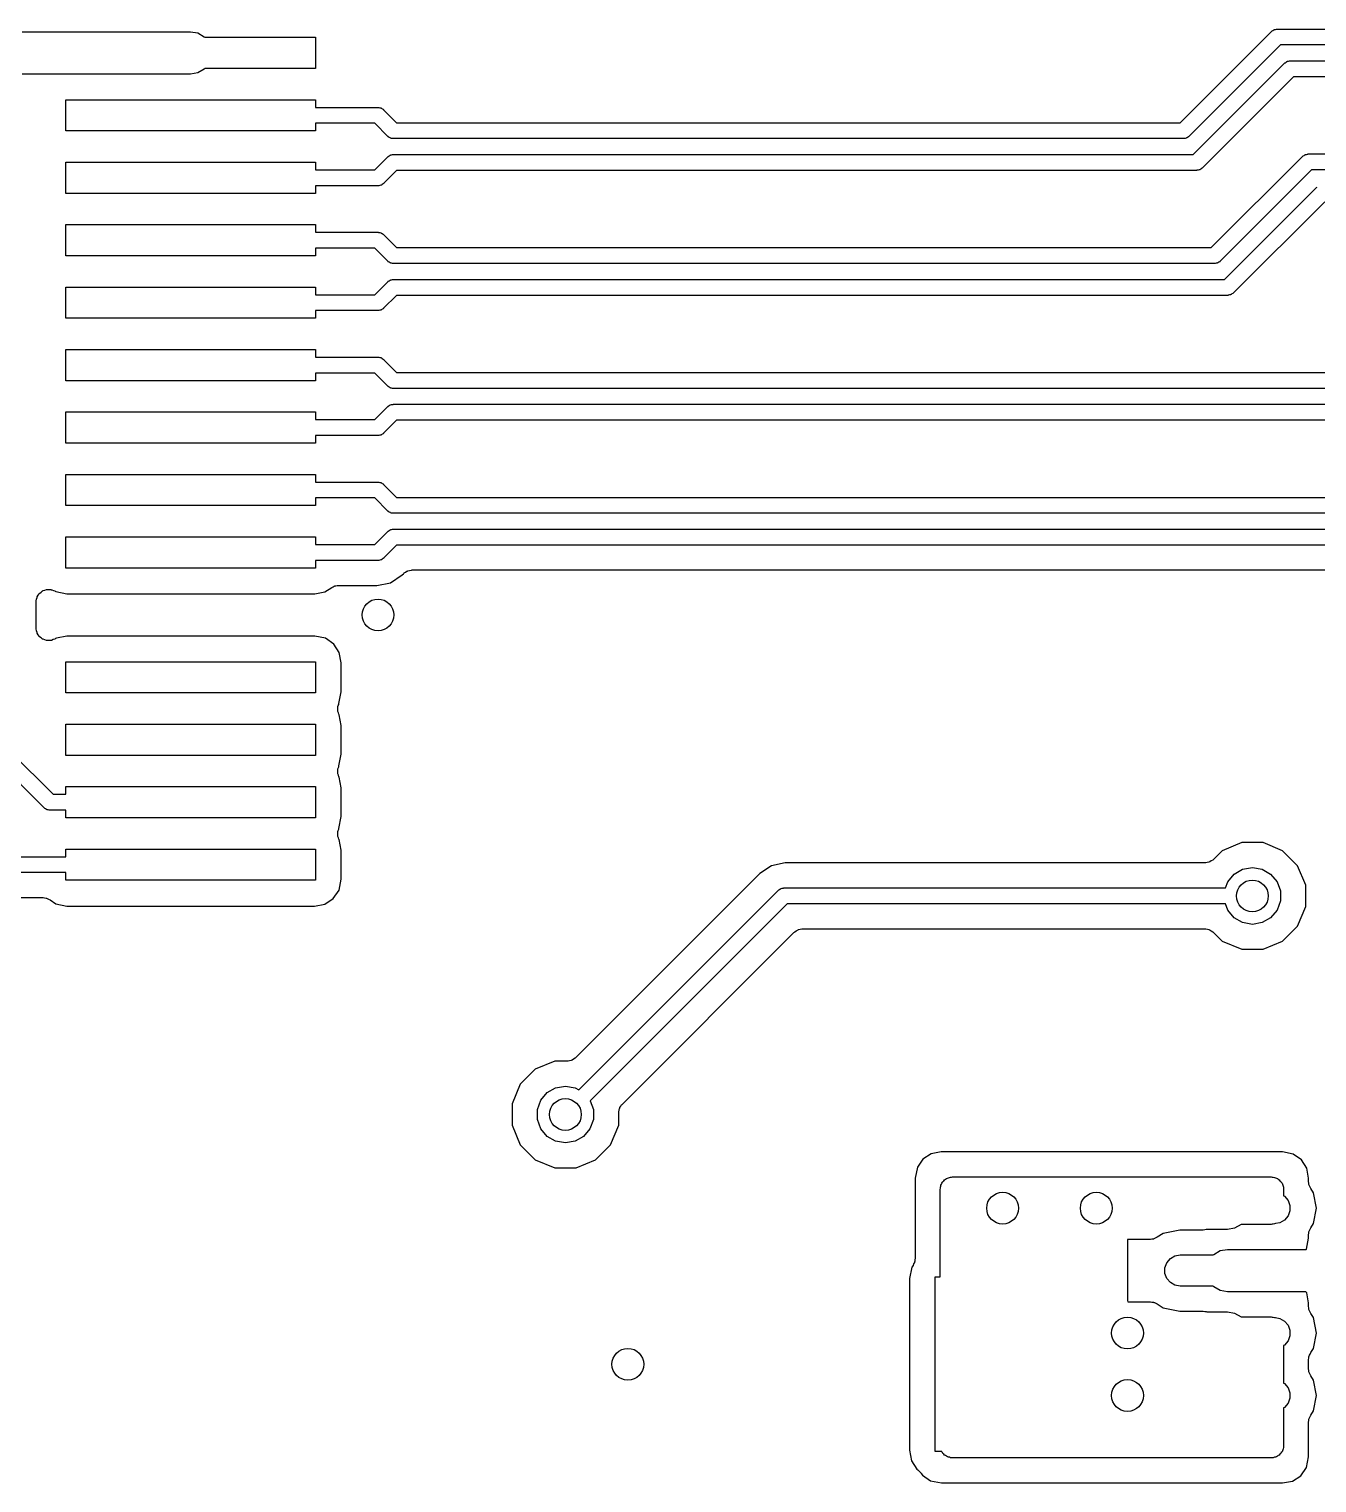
# Model space of a CAD drawing. Extents: x 85 to 210, y -138 to -65.
# Drawn here: x 133.71 to 144.02, y -111.7 to -100.06 of the extents above; entities that cross this region are included whole.
import ezdxf

# ---------------------------------------------------------------- set-up
doc = ezdxf.new("R2010")
doc.units = 0
doc.header["$MEASUREMENT"] = 0
doc.layers.add('BLACK', color=7, linetype='CONTINUOUS')

msp = doc.modelspace()

# ---------------------------------------------------------------- linework, layer by layer
at = {"layer": 'Black'}
for p, q in [((133.65, -100.08), (135, -100.08)), ((135, -100.08), (135.058, -100.09)), ((135.058, -100.09), (135.109, -100.12)), ((142.921, -100.809), (143.652, -100.078)), ((143.652, -100.078), (143.655, -100.076)), ((143.655, -100.076), (143.657, -100.074)), ((143.657, -100.074), (143.664, -100.07)), ((143.664, -100.07), (143.671, -100.065)), ((143.671, -100.065), (143.673, -100.065)), ((143.673, -100.065), (143.676, -100.063)), ((143.676, -100.063), (143.684, -100.062)), ((143.684, -100.062), (143.692, -100.06)), ((143.692, -100.06), (143.695, -100.06)), ((143.695, -100.06), (143.697, -100.059)), ((143.697, -100.059), (149.476, -100.059)), ((135.109, -100.12), (135.114, -100.125)), ((135.114, -100.125), (136, -100.125)), ((136, -100.125), (136, -100.375)), ((143.724, -100.186), (142.992, -100.918)), ((149.502, -100.186), (143.724, -100.186)), ((143.026, -101.063), (143.758, -100.332)), ((143.758, -100.332), (143.76, -100.33)), ((143.76, -100.33), (143.762, -100.328)), ((143.762, -100.328), (143.769, -100.324)), ((143.769, -100.324), (143.776, -100.319)), ((143.776, -100.319), (143.778, -100.319)), ((143.778, -100.319), (143.781, -100.317)), ((143.781, -100.317), (143.789, -100.316)), ((143.789, -100.316), (143.797, -100.314)), ((143.797, -100.314), (143.8, -100.314)), ((143.8, -100.314), (143.803, -100.313)), ((143.803, -100.313), (149.502, -100.313)), ((135, -100.42), (133.65, -100.42)), ((135.058, -100.41), (135, -100.42)), ((135.109, -100.38), (135.058, -100.41)), ((135.114, -100.375), (135.109, -100.38)), ((136, -100.375), (135.114, -100.375)), ((143.829, -100.441), (143.098, -101.172)), ((149.476, -100.441), (143.829, -100.441)), ((134, -100.875), (134, -100.625)), ((134, -100.625), (136, -100.625)), ((136, -100.625), (136, -100.686)), ((136, -100.686), (136.5, -100.686)), ((136.5, -100.686), (136.503, -100.687)), ((136.503, -100.687), (136.506, -100.687)), ((136.506, -100.687), (136.514, -100.689)), ((136.514, -100.689), (136.522, -100.69)), ((136.522, -100.69), (136.524, -100.692)), ((136.524, -100.692), (136.527, -100.692)), ((136.527, -100.692), (136.534, -100.697)), ((136.534, -100.697), (136.541, -100.701)), ((136.541, -100.701), (136.543, -100.703)), ((136.543, -100.703), (136.545, -100.705)), ((136.545, -100.705), (136.649, -100.809)), ((136.649, -100.809), (142.921, -100.809)), ((136, -100.875), (134, -100.875)), ((136.474, -100.813), (136, -100.813)), ((136, -100.813), (136, -100.875)), ((136.578, -100.918), (136.474, -100.813)), ((136.58, -100.92), (136.578, -100.918)), ((136.582, -100.922), (136.58, -100.92)), ((136.589, -100.926), (136.582, -100.922)), ((136.596, -100.931), (136.589, -100.926)), ((142.981, -100.926), (142.974, -100.931)), ((142.988, -100.922), (142.981, -100.926)), ((142.99, -100.92), (142.988, -100.922)), ((142.992, -100.918), (142.99, -100.92)), ((136.599, -100.931), (136.596, -100.931)), ((136.601, -100.933), (136.599, -100.931)), ((136.609, -100.934), (136.601, -100.933)), ((136.617, -100.936), (136.609, -100.934)), ((136.62, -100.936), (136.617, -100.936)), ((136.623, -100.936), (136.62, -100.936)), ((142.947, -100.936), (136.623, -100.936)), ((142.95, -100.936), (142.947, -100.936)), ((142.953, -100.936), (142.95, -100.936)), ((142.961, -100.934), (142.953, -100.936)), ((142.969, -100.933), (142.961, -100.934)), ((142.972, -100.931), (142.969, -100.933)), ((142.974, -100.931), (142.972, -100.931)), ((134, -101.375), (134, -101.125)), ((134, -101.125), (136, -101.125)), ((136, -101.125), (136, -101.186)), ((136.474, -101.186), (136.578, -101.082)), ((136.578, -101.082), (136.58, -101.08)), ((136.58, -101.08), (136.582, -101.078)), ((136.582, -101.078), (136.589, -101.074)), ((136.589, -101.074), (136.596, -101.069)), ((136.596, -101.069), (136.599, -101.069)), ((136.599, -101.069), (136.601, -101.067)), ((136.601, -101.067), (136.609, -101.066)), ((136.609, -101.066), (136.617, -101.064)), ((136.617, -101.064), (136.62, -101.064)), ((136.62, -101.064), (136.623, -101.063)), ((136.623, -101.063), (143.026, -101.063)), ((143.171, -101.809), (143.902, -101.078)), ((143.902, -101.078), (143.905, -101.076)), ((143.905, -101.076), (143.907, -101.074)), ((143.907, -101.074), (143.914, -101.07)), ((143.914, -101.07), (143.921, -101.065)), ((143.921, -101.065), (143.923, -101.065)), ((143.923, -101.065), (143.926, -101.063)), ((143.926, -101.063), (143.934, -101.062)), ((143.934, -101.062), (143.942, -101.06)), ((143.942, -101.06), (143.945, -101.06)), ((143.945, -101.06), (143.947, -101.059)), ((143.947, -101.059), (149.476, -101.059)), ((136, -101.186), (136.474, -101.186)), ((136.649, -101.191), (136.545, -101.295)), ((143.053, -101.191), (136.649, -101.191)), ((143.055, -101.19), (143.053, -101.191)), ((143.058, -101.19), (143.055, -101.19)), ((143.066, -101.188), (143.058, -101.19)), ((143.074, -101.187), (143.066, -101.188)), ((143.077, -101.185), (143.074, -101.187)), ((143.079, -101.185), (143.077, -101.185)), ((143.086, -101.18), (143.079, -101.185)), ((143.093, -101.176), (143.086, -101.18)), ((143.095, -101.174), (143.093, -101.176)), ((143.098, -101.172), (143.095, -101.174)), ((143.974, -101.186), (143.242, -101.918)), ((149.502, -101.186), (143.974, -101.186)), ((136, -101.375), (134, -101.375)), ((136.5, -101.313), (136, -101.313)), ((136, -101.313), (136, -101.375)), ((136.503, -101.313), (136.5, -101.313)), ((136.506, -101.313), (136.503, -101.313)), ((136.514, -101.311), (136.506, -101.313)), ((136.522, -101.31), (136.514, -101.311)), ((136.524, -101.308), (136.522, -101.31)), ((136.527, -101.308), (136.524, -101.308)), ((136.534, -101.303), (136.527, -101.308)), ((136.541, -101.299), (136.534, -101.303)), ((136.543, -101.297), (136.541, -101.299)), ((136.545, -101.295), (136.543, -101.297)), ((143.276, -102.063), (144.008, -101.332)), ((144.008, -101.332), (144.01, -101.33)), ((144.01, -101.33), (144.012, -101.328)), ((144.012, -101.328), (144.019, -101.324)), ((144.079, -101.441), (143.348, -102.172)), ((134, -101.875), (134, -101.625)), ((134, -101.625), (136, -101.625)), ((136, -101.625), (136, -101.686)), ((136, -101.686), (136.5, -101.686)), ((136.5, -101.686), (136.503, -101.687)), ((136.503, -101.687), (136.506, -101.687)), ((136.506, -101.687), (136.514, -101.689)), ((136.514, -101.689), (136.522, -101.69)), ((136.522, -101.69), (136.524, -101.692)), ((136.524, -101.692), (136.527, -101.692)), ((136.527, -101.692), (136.534, -101.697)), ((136.534, -101.697), (136.541, -101.701)), ((136.541, -101.701), (136.543, -101.703)), ((136.543, -101.703), (136.545, -101.705)), ((136.545, -101.705), (136.649, -101.809)), ((136.474, -101.813), (136, -101.813)), ((136, -101.813), (136, -101.875)), ((136.578, -101.918), (136.474, -101.813)), ((136.649, -101.809), (143.171, -101.809)), ((136, -101.875), (134, -101.875)), ((136.58, -101.92), (136.578, -101.918)), ((136.582, -101.922), (136.58, -101.92)), ((136.589, -101.926), (136.582, -101.922)), ((136.596, -101.931), (136.589, -101.926)), ((136.599, -101.931), (136.596, -101.931)), ((136.601, -101.933), (136.599, -101.931)), ((136.609, -101.934), (136.601, -101.933)), ((136.617, -101.936), (136.609, -101.934)), ((136.62, -101.936), (136.617, -101.936)), ((136.623, -101.936), (136.62, -101.936)), ((143.197, -101.936), (136.623, -101.936)), ((143.2, -101.936), (143.197, -101.936)), ((143.203, -101.936), (143.2, -101.936)), ((143.211, -101.934), (143.203, -101.936)), ((143.219, -101.933), (143.211, -101.934)), ((143.222, -101.931), (143.219, -101.933)), ((143.224, -101.931), (143.222, -101.931)), ((143.231, -101.926), (143.224, -101.931)), ((143.238, -101.922), (143.231, -101.926)), ((143.24, -101.92), (143.238, -101.922)), ((143.242, -101.918), (143.24, -101.92)), ((136.474, -102.186), (136.578, -102.082)), ((136.578, -102.082), (136.58, -102.08)), ((136.58, -102.08), (136.582, -102.078)), ((136.582, -102.078), (136.589, -102.074)), ((136.589, -102.074), (136.596, -102.069)), ((136.596, -102.069), (136.599, -102.069)), ((136.599, -102.069), (136.601, -102.067)), ((136.601, -102.067), (136.609, -102.066)), ((136.609, -102.066), (136.617, -102.064)), ((136.617, -102.064), (136.62, -102.064)), ((136.62, -102.064), (136.623, -102.063)), ((136.623, -102.063), (143.276, -102.063)), ((134, -102.375), (134, -102.125)), ((134, -102.125), (136, -102.125)), ((136, -102.125), (136, -102.186)), ((136, -102.186), (136.474, -102.186)), ((136.649, -102.191), (136.545, -102.295)), ((143.303, -102.191), (136.649, -102.191)), ((143.305, -102.19), (143.303, -102.191)), ((143.308, -102.19), (143.305, -102.19)), ((143.316, -102.188), (143.308, -102.19)), ((143.324, -102.187), (143.316, -102.188)), ((143.327, -102.185), (143.324, -102.187)), ((143.329, -102.185), (143.327, -102.185)), ((143.336, -102.18), (143.329, -102.185)), ((143.343, -102.176), (143.336, -102.18)), ((143.345, -102.174), (143.343, -102.176)), ((143.348, -102.172), (143.345, -102.174)), ((136.5, -102.313), (136, -102.313)), ((136, -102.313), (136, -102.375)), ((136.503, -102.313), (136.5, -102.313)), ((136.506, -102.313), (136.503, -102.313)), ((136.514, -102.311), (136.506, -102.313)), ((136.522, -102.31), (136.514, -102.311)), ((136.524, -102.308), (136.522, -102.31)), ((136.527, -102.308), (136.524, -102.308)), ((136.534, -102.303), (136.527, -102.308)), ((136.541, -102.299), (136.534, -102.303)), ((136.543, -102.297), (136.541, -102.299)), ((136.545, -102.295), (136.543, -102.297)), ((136, -102.375), (134, -102.375)), ((134, -102.875), (134, -102.625)), ((134, -102.625), (136, -102.625)), ((136, -102.625), (136, -102.686)), ((136, -102.686), (136.5, -102.686)), ((136.5, -102.686), (136.503, -102.687)), ((136.503, -102.687), (136.506, -102.687)), ((136.506, -102.687), (136.514, -102.689)), ((136.514, -102.689), (136.522, -102.69)), ((136.522, -102.69), (136.524, -102.692)), ((136.524, -102.692), (136.527, -102.692)), ((136.527, -102.692), (136.534, -102.697)), ((136.534, -102.697), (136.541, -102.701)), ((136.541, -102.701), (136.543, -102.703)), ((136.543, -102.703), (136.545, -102.705)), ((136.545, -102.705), (136.649, -102.809)), ((136, -102.875), (134, -102.875)), ((136.474, -102.813), (136, -102.813)), ((136, -102.813), (136, -102.875)), ((136.578, -102.918), (136.474, -102.813)), ((136.649, -102.809), (147.803, -102.809)), ((136.58, -102.92), (136.578, -102.918)), ((136.582, -102.922), (136.58, -102.92)), ((136.589, -102.926), (136.582, -102.922)), ((136.596, -102.931), (136.589, -102.926)), ((136.599, -102.931), (136.596, -102.931)), ((136.601, -102.933), (136.599, -102.931)), ((136.609, -102.934), (136.601, -102.933)), ((136.617, -102.936), (136.609, -102.934)), ((136.62, -102.936), (136.617, -102.936)), ((136.623, -102.936), (136.62, -102.936)), ((147.776, -102.936), (136.623, -102.936)), ((134, -103.375), (134, -103.125)), ((134, -103.125), (136, -103.125)), ((136, -103.125), (136, -103.186)), ((136.474, -103.186), (136.578, -103.082)), ((136.578, -103.082), (136.58, -103.08)), ((136.58, -103.08), (136.582, -103.078)), ((136.582, -103.078), (136.589, -103.074)), ((136.589, -103.074), (136.596, -103.069)), ((136.596, -103.069), (136.599, -103.069)), ((136.599, -103.069), (136.601, -103.067)), ((136.601, -103.067), (136.609, -103.066)), ((136.609, -103.066), (136.617, -103.064)), ((136.617, -103.064), (136.62, -103.064)), ((136.62, -103.064), (136.623, -103.063)), ((136.623, -103.063), (147.697, -103.063)), ((136, -103.186), (136.474, -103.186)), ((136.649, -103.191), (136.545, -103.295)), ((147.671, -103.191), (136.649, -103.191)), ((136.5, -103.313), (136, -103.313)), ((136, -103.313), (136, -103.375)), ((136.503, -103.313), (136.5, -103.313)), ((136.506, -103.313), (136.503, -103.313)), ((136.514, -103.311), (136.506, -103.313)), ((136.522, -103.31), (136.514, -103.311)), ((136.524, -103.308), (136.522, -103.31)), ((136.527, -103.308), (136.524, -103.308)), ((136.534, -103.303), (136.527, -103.308)), ((136.541, -103.299), (136.534, -103.303)), ((136.543, -103.297), (136.541, -103.299)), ((136.545, -103.295), (136.543, -103.297)), ((136, -103.375), (134, -103.375)), ((134, -103.875), (134, -103.625)), ((134, -103.625), (136, -103.625)), ((136, -103.625), (136, -103.686)), ((136, -103.686), (136.5, -103.686)), ((136.5, -103.686), (136.503, -103.687)), ((136.503, -103.687), (136.506, -103.687)), ((136.506, -103.687), (136.514, -103.689)), ((136.514, -103.689), (136.522, -103.69)), ((136.522, -103.69), (136.524, -103.692)), ((136.524, -103.692), (136.527, -103.692)), ((136.527, -103.692), (136.534, -103.697)), ((136.534, -103.697), (136.541, -103.701)), ((136.541, -103.701), (136.543, -103.703)), ((136.543, -103.703), (136.545, -103.705)), ((136.545, -103.705), (136.649, -103.809)), ((136.474, -103.813), (136, -103.813)), ((136, -103.813), (136, -103.875)), ((136.578, -103.918), (136.474, -103.813)), ((136.649, -103.809), (147.803, -103.809)), ((136, -103.875), (134, -103.875)), ((136.58, -103.92), (136.578, -103.918)), ((136.582, -103.922), (136.58, -103.92)), ((136.589, -103.926), (136.582, -103.922)), ((136.596, -103.931), (136.589, -103.926)), ((136.599, -103.931), (136.596, -103.931)), ((136.601, -103.933), (136.599, -103.931)), ((136.609, -103.934), (136.601, -103.933)), ((136.617, -103.936), (136.609, -103.934)), ((136.62, -103.936), (136.617, -103.936)), ((136.623, -103.936), (136.62, -103.936)), ((147.776, -103.936), (136.623, -103.936)), ((136.589, -104.074), (136.596, -104.069)), ((136.596, -104.069), (136.599, -104.069)), ((136.599, -104.069), (136.601, -104.067)), ((136.601, -104.067), (136.609, -104.066)), ((136.609, -104.066), (136.617, -104.064)), ((136.617, -104.064), (136.62, -104.064)), ((136.62, -104.064), (136.623, -104.063)), ((136.623, -104.063), (147.697, -104.063)), ((134, -104.375), (134, -104.125)), ((134, -104.125), (136, -104.125)), ((136, -104.125), (136, -104.186)), ((136, -104.186), (136.474, -104.186)), ((136.474, -104.186), (136.578, -104.082)), ((136.578, -104.082), (136.58, -104.08)), ((136.58, -104.08), (136.582, -104.078)), ((136.582, -104.078), (136.589, -104.074)), ((136.534, -104.303), (136.527, -104.308)), ((136.541, -104.299), (136.534, -104.303)), ((136.543, -104.297), (136.541, -104.299)), ((136.545, -104.295), (136.543, -104.297)), ((136.649, -104.191), (136.545, -104.295)), ((147.671, -104.191), (136.649, -104.191)), ((136, -104.375), (134, -104.375)), ((136.5, -104.313), (136, -104.313)), ((136, -104.313), (136, -104.375)), ((136.503, -104.313), (136.5, -104.313)), ((136.506, -104.313), (136.503, -104.313)), ((136.514, -104.311), (136.506, -104.313)), ((136.522, -104.31), (136.514, -104.311)), ((136.524, -104.308), (136.522, -104.31)), ((136.527, -104.308), (136.524, -104.308)), ((136.703, -104.42), (136.706, -104.417)), ((136.706, -104.417), (136.709, -104.414)), ((136.709, -104.414), (136.721, -104.407)), ((136.721, -104.407), (136.731, -104.4)), ((136.731, -104.4), (136.736, -104.399)), ((136.736, -104.399), (136.739, -104.397)), ((136.739, -104.397), (136.752, -104.394)), ((136.752, -104.394), (136.765, -104.391)), ((136.765, -104.391), (136.769, -104.391)), ((136.769, -104.391), (136.774, -104.39)), ((136.774, -104.39), (147.547, -104.39)), ((136.073, -104.565), (136.129, -104.529)), ((136.129, -104.529), (136.14, -104.525)), ((136.14, -104.525), (136.149, -104.52)), ((136.149, -104.52), (136.155, -104.518)), ((136.155, -104.518), (136.161, -104.516)), ((136.161, -104.516), (136.172, -104.515)), ((136.172, -104.515), (136.183, -104.513)), ((136.183, -104.513), (136.49, -104.513)), ((136.49, -104.513), (136.6, -104.492)), ((136.6, -104.492), (136.693, -104.429)), ((136.693, -104.429), (136.703, -104.42)), ((133.763, -104.645), (133.764, -104.641)), ((133.763, -104.856), (133.763, -104.645)), ((133.764, -104.637), (133.767, -104.624)), ((133.764, -104.641), (133.764, -104.637)), ((133.767, -104.624), (133.77, -104.611)), ((133.77, -104.611), (133.771, -104.607)), ((133.771, -104.607), (133.772, -104.604)), ((133.772, -104.604), (133.78, -104.592)), ((133.78, -104.592), (133.787, -104.581)), ((133.787, -104.581), (133.79, -104.578)), ((133.79, -104.578), (133.792, -104.575)), ((133.792, -104.575), (133.803, -104.567)), ((133.803, -104.567), (133.814, -104.558)), ((133.814, -104.558), (133.817, -104.557)), ((133.817, -104.557), (133.82, -104.555)), ((133.82, -104.555), (133.833, -104.551)), ((133.833, -104.551), (133.846, -104.546)), ((133.846, -104.546), (133.85, -104.546)), ((133.85, -104.546), (133.854, -104.545)), ((133.854, -104.545), (133.867, -104.546)), ((133.867, -104.546), (133.881, -104.546)), ((133.881, -104.546), (133.884, -104.548)), ((133.884, -104.548), (133.888, -104.548)), ((133.888, -104.548), (133.901, -104.554)), ((133.901, -104.554), (133.913, -104.558)), ((133.913, -104.558), (133.916, -104.561)), ((133.916, -104.561), (133.92, -104.562)), ((133.92, -104.562), (133.921, -104.563)), ((133.921, -104.563), (134.01, -104.581)), ((134.01, -104.581), (134.995, -104.581)), ((134.995, -104.581), (135, -104.58)), ((135, -104.58), (135.995, -104.58)), ((135.995, -104.58), (136.073, -104.565)), ((133.764, -104.859), (133.763, -104.856)), ((133.764, -104.861), (133.764, -104.859)), ((133.767, -104.876), (133.764, -104.861)), ((133.77, -104.891), (133.767, -104.876)), ((133.771, -104.893), (133.77, -104.891)), ((133.771, -104.895), (133.771, -104.893)), ((133.779, -104.908), (133.771, -104.895)), ((133.787, -104.921), (133.779, -104.908)), ((133.789, -104.922), (133.787, -104.921)), ((133.79, -104.924), (133.789, -104.922)), ((133.802, -104.933), (133.79, -104.924)), ((133.814, -104.943), (133.802, -104.933)), ((133.816, -104.944), (133.814, -104.943)), ((133.818, -104.945), (133.816, -104.944)), ((133.832, -104.95), (133.818, -104.945)), ((133.846, -104.955), (133.832, -104.95)), ((133.849, -104.955), (133.846, -104.955)), ((133.851, -104.956), (133.849, -104.955)), ((133.866, -104.955), (133.851, -104.956)), ((133.881, -104.955), (133.866, -104.955)), ((133.883, -104.954), (133.881, -104.955)), ((133.886, -104.954), (133.883, -104.954)), ((133.899, -104.948), (133.886, -104.954)), ((133.913, -104.943), (133.899, -104.948)), ((133.915, -104.941), (133.913, -104.943)), ((133.918, -104.94), (133.915, -104.941)), ((133.927, -104.935), (133.918, -104.94)), ((134.009, -104.919), (133.927, -104.935)), ((134.995, -104.919), (134.009, -104.919)), ((135, -104.92), (134.995, -104.919)), ((135.994, -104.92), (135, -104.92)), ((136.079, -104.937), (135.994, -104.92)), ((136.146, -104.983), (136.079, -104.937)), ((136.19, -105.052), (136.146, -104.983)), ((136.206, -105.134), (136.19, -105.052)), ((134, -105.375), (134, -105.125)), ((134, -105.125), (136, -105.125)), ((136, -105.125), (136, -105.375)), ((136.206, -105.365), (136.206, -105.134)), ((136, -105.375), (134, -105.375)), ((136.18, -105.476), (136.185, -105.466)), ((136.185, -105.466), (136.187, -105.459)), ((136.187, -105.459), (136.206, -105.365)), ((136.177, -105.511), (136.178, -105.5)), ((136.179, -105.517), (136.177, -105.511)), ((136.178, -105.489), (136.179, -105.483)), ((136.178, -105.5), (136.178, -105.489)), ((136.179, -105.483), (136.18, -105.476)), ((136.179, -105.523), (136.179, -105.517)), ((136.184, -105.534), (136.179, -105.523)), ((136.187, -105.545), (136.184, -105.534)), ((136.19, -105.549), (136.187, -105.545)), ((136.206, -105.634), (136.19, -105.549)), ((134, -105.875), (134, -105.625)), ((134, -105.625), (136, -105.625)), ((136, -105.625), (136, -105.875)), ((136.206, -105.865), (136.206, -105.634)), ((133.828, -106.295), (133.455, -105.922)), ((133.564, -105.851), (133.899, -106.186)), ((136, -105.875), (134, -105.875)), ((136.187, -105.959), (136.206, -105.865)), ((136.177, -106.011), (136.178, -106)), ((136.179, -106.017), (136.177, -106.011)), ((136.178, -105.989), (136.179, -105.983)), ((136.178, -106), (136.178, -105.989)), ((136.179, -105.983), (136.18, -105.976)), ((136.179, -106.023), (136.179, -106.017)), ((136.184, -106.034), (136.179, -106.023)), ((136.18, -105.976), (136.185, -105.966)), ((136.187, -106.045), (136.184, -106.034)), ((136.185, -105.966), (136.187, -105.959)), ((136.19, -106.049), (136.187, -106.045)), ((136.206, -106.134), (136.19, -106.049)), ((134, -106.186), (134, -106.125)), ((134, -106.125), (136, -106.125)), ((136, -106.125), (136, -106.375)), ((136.206, -106.365), (136.206, -106.134)), ((133.899, -106.186), (134, -106.186)), ((133.83, -106.297), (133.828, -106.295)), ((133.832, -106.299), (133.83, -106.297)), ((133.839, -106.303), (133.832, -106.299)), ((133.846, -106.308), (133.839, -106.303)), ((133.849, -106.308), (133.846, -106.308)), ((133.851, -106.31), (133.849, -106.308)), ((133.859, -106.311), (133.851, -106.31)), ((133.867, -106.313), (133.859, -106.311)), ((133.87, -106.313), (133.867, -106.313)), ((133.873, -106.313), (133.87, -106.313)), ((134, -106.313), (133.873, -106.313)), ((134, -106.375), (134, -106.313)), ((136, -106.375), (134, -106.375)), ((136.187, -106.459), (136.206, -106.365)), ((136.177, -106.511), (136.178, -106.5)), ((136.179, -106.517), (136.177, -106.511)), ((136.178, -106.489), (136.179, -106.483)), ((136.178, -106.5), (136.178, -106.489)), ((136.179, -106.483), (136.18, -106.476)), ((136.18, -106.476), (136.185, -106.466)), ((136.185, -106.466), (136.187, -106.459)), ((134, -106.686), (134, -106.625)), ((134, -106.625), (136, -106.625)), ((136, -106.625), (136, -106.875)), ((136.179, -106.523), (136.179, -106.517)), ((136.184, -106.534), (136.179, -106.523)), ((136.187, -106.545), (136.184, -106.534)), ((136.19, -106.549), (136.187, -106.545)), ((136.206, -106.634), (136.19, -106.549)), ((143.415, -106.573), (143.258, -106.638)), ((143.585, -106.573), (143.415, -106.573)), ((143.742, -106.638), (143.585, -106.573)), ((133.28, -106.686), (134, -106.686)), ((136.206, -106.865), (136.206, -106.634)), ((139.76, -106.736), (139.65, -106.758)), ((143.118, -106.736), (139.76, -106.736)), ((143.122, -106.736), (143.118, -106.736)), ((143.127, -106.736), (143.122, -106.736)), ((143.139, -106.733), (143.127, -106.736)), ((143.152, -106.73), (143.139, -106.733)), ((143.156, -106.728), (143.152, -106.73)), ((143.16, -106.727), (143.156, -106.728)), ((143.171, -106.72), (143.16, -106.727)), ((143.182, -106.713), (143.171, -106.72)), ((143.185, -106.71), (143.182, -106.713)), ((143.189, -106.707), (143.185, -106.71)), ((143.258, -106.638), (143.189, -106.707)), ((143.862, -106.758), (143.742, -106.638)), ((134, -106.813), (133.254, -106.813)), ((134, -106.875), (134, -106.813)), ((139.557, -106.821), (138.084, -108.294)), ((139.65, -106.758), (139.557, -106.821)), ((143.303, -106.886), (143.354, -106.825)), ((143.354, -106.825), (143.422, -106.786)), ((143.422, -106.786), (143.5, -106.772)), ((143.5, -106.772), (143.578, -106.786)), ((143.578, -106.786), (143.646, -106.825)), ((143.646, -106.825), (143.697, -106.886)), ((143.927, -106.915), (143.862, -106.758)), ((136, -106.875), (134, -106.875)), ((136.142, -107.021), (136.188, -106.954)), ((136.188, -106.954), (136.206, -106.865)), ((138.107, -108.553), (139.705, -106.955)), ((139.705, -106.955), (139.707, -106.953)), ((139.707, -106.953), (139.709, -106.951)), ((139.709, -106.951), (139.716, -106.947)), ((139.716, -106.947), (139.723, -106.942)), ((139.723, -106.942), (139.726, -106.942)), ((139.726, -106.942), (139.728, -106.94)), ((139.728, -106.94), (139.736, -106.939)), ((139.736, -106.939), (139.744, -106.937)), ((139.744, -106.937), (139.747, -106.937)), ((139.747, -106.937), (139.75, -106.936)), ((139.75, -106.936), (143.284, -106.936)), ((143.284, -106.936), (143.303, -106.886)), ((143.697, -106.886), (143.724, -106.96)), ((143.724, -106.96), (143.724, -107.04)), ((143.927, -107.085), (143.927, -106.915)), ((133.264, -107.013), (133.818, -107.013)), ((133.818, -107.013), (133.83, -107.016)), ((133.83, -107.016), (133.842, -107.017)), ((133.842, -107.017), (133.847, -107.019)), ((133.847, -107.019), (133.852, -107.02)), ((133.852, -107.02), (133.863, -107.026)), ((133.863, -107.026), (133.874, -107.031)), ((133.874, -107.031), (133.921, -107.063)), ((133.921, -107.063), (134.01, -107.081)), ((134.01, -107.081), (135.991, -107.081)), ((135.991, -107.081), (136.073, -107.065)), ((136.073, -107.065), (136.142, -107.021)), ((139.776, -107.063), (138.199, -108.641)), ((143.284, -107.063), (139.776, -107.063)), ((143.303, -107.114), (143.284, -107.063)), ((143.724, -107.04), (143.697, -107.114)), ((143.862, -107.242), (143.927, -107.085)), ((143.354, -107.175), (143.303, -107.114)), ((143.422, -107.214), (143.354, -107.175)), ((143.646, -107.175), (143.578, -107.214)), ((143.697, -107.114), (143.646, -107.175)), ((138.456, -108.666), (139.83, -107.293)), ((139.83, -107.293), (139.833, -107.29)), ((139.833, -107.29), (139.836, -107.287)), ((139.836, -107.287), (139.848, -107.28)), ((139.848, -107.28), (139.858, -107.273)), ((139.858, -107.273), (139.863, -107.272)), ((139.863, -107.272), (139.866, -107.27)), ((139.866, -107.27), (139.879, -107.267)), ((139.879, -107.267), (139.892, -107.264)), ((139.892, -107.264), (139.896, -107.264)), ((139.896, -107.264), (139.901, -107.263)), ((139.901, -107.263), (143.118, -107.263)), ((143.118, -107.263), (143.123, -107.264)), ((143.123, -107.264), (143.127, -107.264)), ((143.127, -107.264), (143.14, -107.267)), ((143.14, -107.267), (143.152, -107.27)), ((143.152, -107.27), (143.156, -107.272)), ((143.156, -107.272), (143.161, -107.273)), ((143.161, -107.273), (143.171, -107.28)), ((143.171, -107.28), (143.183, -107.287)), ((143.183, -107.287), (143.185, -107.29)), ((143.185, -107.29), (143.189, -107.293)), ((143.189, -107.293), (143.258, -107.362)), ((143.5, -107.228), (143.422, -107.214)), ((143.578, -107.214), (143.5, -107.228)), ((143.742, -107.362), (143.862, -107.242)), ((143.258, -107.362), (143.415, -107.427)), ((143.415, -107.427), (143.585, -107.427)), ((143.585, -107.427), (143.742, -107.362)), ((137.915, -108.323), (137.758, -108.388)), ((138.013, -108.323), (137.915, -108.323)), ((138.017, -108.322), (138.013, -108.323)), ((138.022, -108.323), (138.017, -108.322)), ((138.034, -108.319), (138.022, -108.323)), ((138.047, -108.317), (138.034, -108.319)), ((138.051, -108.315), (138.047, -108.317)), ((138.055, -108.314), (138.051, -108.315)), ((138.066, -108.306), (138.055, -108.314)), ((138.077, -108.3), (138.066, -108.306)), ((138.08, -108.296), (138.077, -108.3)), ((138.084, -108.294), (138.08, -108.296)), ((137.758, -108.388), (137.638, -108.508)), ((137.638, -108.508), (137.573, -108.665)), ((137.803, -108.636), (137.854, -108.575)), ((137.854, -108.575), (137.922, -108.536)), ((137.922, -108.536), (138, -108.522)), ((138, -108.522), (138.078, -108.536)), ((138.078, -108.536), (138.107, -108.553)), ((137.573, -108.665), (137.573, -108.835)), ((137.776, -108.71), (137.803, -108.636)), ((137.776, -108.79), (137.776, -108.71)), ((138.199, -108.641), (138.224, -108.71)), ((138.224, -108.71), (138.224, -108.79)), ((138.427, -108.728), (138.431, -108.716)), ((138.431, -108.716), (138.433, -108.703)), ((138.433, -108.703), (138.435, -108.699)), ((138.435, -108.699), (138.436, -108.695)), ((138.436, -108.695), (138.444, -108.684)), ((138.444, -108.684), (138.45, -108.673)), ((138.45, -108.673), (138.454, -108.67)), ((138.454, -108.67), (138.456, -108.666)), ((137.573, -108.835), (137.638, -108.992)), ((137.803, -108.864), (137.776, -108.79)), ((138.224, -108.79), (138.197, -108.864)), ((138.362, -108.992), (138.427, -108.835)), ((138.428, -108.733), (138.427, -108.728)), ((138.427, -108.737), (138.428, -108.733)), ((138.427, -108.835), (138.427, -108.737)), ((137.854, -108.925), (137.803, -108.864)), ((137.922, -108.964), (137.854, -108.925)), ((138.146, -108.925), (138.078, -108.964)), ((138.197, -108.864), (138.146, -108.925)), ((137.638, -108.992), (137.758, -109.112)), ((138, -108.978), (137.922, -108.964)), ((138.078, -108.964), (138, -108.978)), ((138.242, -109.112), (138.362, -108.992)), ((140.929, -109.065), (140.862, -109.108)), ((141.009, -109.05), (140.929, -109.065)), ((143.74, -109.05), (141.009, -109.05)), ((143.827, -109.068), (143.74, -109.05)), ((143.892, -109.112), (143.827, -109.068)), ((137.758, -109.112), (137.915, -109.177)), ((137.915, -109.177), (138.085, -109.177)), ((138.085, -109.177), (138.242, -109.112)), ((140.818, -109.173), (140.8, -109.26)), ((140.862, -109.108), (140.818, -109.173)), ((143.935, -109.179), (143.892, -109.112)), ((143.95, -109.259), (143.935, -109.179)), ((140.8, -109.26), (140.8, -109.901)), ((141.006, -109.316), (141.01, -109.308)), ((141.01, -109.308), (141.013, -109.3)), ((141.013, -109.3), (141.019, -109.293)), ((141.019, -109.293), (141.023, -109.286)), ((141.023, -109.286), (141.03, -109.28)), ((141.03, -109.28), (141.036, -109.273)), ((141.036, -109.273), (141.043, -109.269)), ((141.043, -109.269), (141.05, -109.263)), ((141.05, -109.263), (141.058, -109.26)), ((141.058, -109.26), (141.066, -109.256)), ((141.066, -109.256), (141.074, -109.255)), ((141.074, -109.255), (141.083, -109.252)), ((141.083, -109.252), (141.091, -109.252)), ((141.091, -109.252), (141.1, -109.25)), ((141.1, -109.25), (143.65, -109.25)), ((143.65, -109.25), (143.659, -109.252)), ((143.659, -109.252), (143.667, -109.252)), ((143.667, -109.252), (143.676, -109.255)), ((143.676, -109.255), (143.684, -109.256)), ((143.684, -109.256), (143.692, -109.26)), ((143.692, -109.26), (143.7, -109.263)), ((143.7, -109.263), (143.707, -109.269)), ((143.707, -109.269), (143.714, -109.273)), ((143.714, -109.273), (143.72, -109.28)), ((143.72, -109.28), (143.727, -109.286)), ((143.727, -109.286), (143.731, -109.293)), ((143.731, -109.293), (143.737, -109.3)), ((143.737, -109.3), (143.74, -109.308)), ((143.74, -109.308), (143.744, -109.316)), ((143.95, -109.287), (143.95, -109.259)), ((143.952, -109.299), (143.95, -109.287)), ((143.953, -109.311), (143.952, -109.299)), ((141, -109.35), (141.002, -109.341)), ((141, -110.051), (141, -109.35)), ((141.002, -109.333), (141.005, -109.324)), ((141.002, -109.341), (141.002, -109.333)), ((141.005, -109.324), (141.006, -109.316)), ((143.744, -109.316), (143.745, -109.324)), ((143.745, -109.324), (143.748, -109.333)), ((143.748, -109.333), (143.748, -109.341)), ((143.748, -109.341), (143.75, -109.35)), ((143.75, -109.35), (143.75, -109.4)), ((143.75, -109.4), (143.757, -109.404)), ((143.757, -109.404), (143.785, -109.438)), ((143.955, -109.316), (143.953, -109.311)), ((143.956, -109.322), (143.955, -109.316)), ((143.962, -109.332), (143.956, -109.322)), ((143.967, -109.343), (143.962, -109.332)), ((143.989, -109.376), (143.967, -109.343)), ((144.014, -109.5), (143.989, -109.376)), ((143.785, -109.438), (143.8, -109.478)), ((143.8, -109.522), (143.785, -109.562)), ((143.8, -109.478), (143.8, -109.522)), ((143.989, -109.624), (144.014, -109.5)), ((143.409, -109.63), (143.358, -109.66)), ((143.65, -109.63), (143.409, -109.63)), ((143.409, -109.63), (143.409, -109.63)), ((143.659, -109.628), (143.65, -109.63)), ((143.667, -109.628), (143.659, -109.628)), ((143.676, -109.625), (143.667, -109.628)), ((143.684, -109.624), (143.676, -109.625)), ((143.685, -109.624), (143.684, -109.624)), ((143.72, -109.617), (143.685, -109.624)), ((143.757, -109.596), (143.72, -109.617)), ((143.785, -109.562), (143.757, -109.596)), ((143.962, -109.668), (143.967, -109.657)), ((143.967, -109.657), (143.989, -109.624)), ((142.501, -109.752), (142.5, -109.759)), ((142.5, -109.759), (142.5, -110.24)), ((142.51, -109.75), (142.501, -109.752)), ((142.683, -109.75), (142.51, -109.75)), ((142.695, -109.748), (142.683, -109.75)), ((142.707, -109.747), (142.695, -109.748)), ((142.712, -109.745), (142.707, -109.747)), ((142.717, -109.744), (142.712, -109.745)), ((142.727, -109.738), (142.717, -109.744)), ((142.738, -109.733), (142.727, -109.738)), ((142.786, -109.702), (142.738, -109.733)), ((142.919, -109.675), (142.786, -109.702)), ((143.106, -109.675), (142.919, -109.675)), ((143.118, -109.673), (143.106, -109.675)), ((143.13, -109.672), (143.118, -109.673)), ((143.135, -109.67), (143.13, -109.672)), ((143.3, -109.67), (143.135, -109.67)), ((143.358, -109.66), (143.3, -109.67)), ((143.932, -109.827), (143.95, -109.74)), ((143.95, -109.713), (143.952, -109.701)), ((143.95, -109.74), (143.95, -109.713)), ((143.952, -109.701), (143.953, -109.689)), ((143.953, -109.689), (143.955, -109.684)), ((143.955, -109.684), (143.956, -109.678)), ((143.956, -109.678), (143.962, -109.668)), ((142.843, -109.904), (142.88, -109.883)), ((142.88, -109.883), (142.923, -109.875)), ((142.923, -109.875), (143.186, -109.875)), ((143.186, -109.875), (143.191, -109.87)), ((143.191, -109.87), (143.242, -109.84)), ((143.242, -109.84), (143.3, -109.83)), ((143.3, -109.83), (143.93, -109.83)), ((143.93, -109.83), (143.932, -109.827)), ((140.773, -109.972), (140.755, -110.062)), ((140.783, -109.958), (140.773, -109.972)), ((140.788, -109.946), (140.783, -109.958)), ((140.794, -109.936), (140.788, -109.946)), ((140.795, -109.931), (140.794, -109.936)), ((140.797, -109.926), (140.795, -109.931)), ((140.798, -109.914), (140.797, -109.926)), ((140.8, -109.901), (140.798, -109.914)), ((142.8, -109.978), (142.815, -109.938)), ((142.8, -110.022), (142.8, -109.978)), ((142.815, -109.938), (142.843, -109.904)), ((140.755, -110.062), (140.755, -111.439)), ((140.96, -111.448), (140.96, -110.051)), ((140.96, -110.051), (141, -110.051)), ((142.815, -110.062), (142.8, -110.022)), ((142.843, -110.096), (142.815, -110.062)), ((142.88, -110.117), (142.843, -110.096)), ((142.923, -110.125), (142.88, -110.117)), ((142.5, -110.24), (142.502, -110.249)), ((143.186, -110.125), (142.923, -110.125)), ((143.191, -110.13), (143.186, -110.125)), ((143.242, -110.16), (143.191, -110.13)), ((143.3, -110.17), (143.242, -110.16)), ((143.929, -110.17), (143.3, -110.17)), ((143.935, -110.179), (143.929, -110.17)), ((143.95, -110.259), (143.935, -110.179)), ((142.502, -110.249), (142.509, -110.25)), ((142.509, -110.25), (142.683, -110.25)), ((142.683, -110.25), (142.695, -110.252)), ((142.695, -110.252), (142.707, -110.253)), ((142.707, -110.253), (142.712, -110.255)), ((142.712, -110.255), (142.717, -110.256)), ((142.717, -110.256), (142.727, -110.262)), ((142.727, -110.262), (142.738, -110.267)), ((142.738, -110.267), (142.786, -110.298)), ((142.786, -110.298), (142.919, -110.325)), ((142.919, -110.325), (143.106, -110.325)), ((143.106, -110.325), (143.118, -110.327)), ((143.118, -110.327), (143.13, -110.328)), ((143.13, -110.328), (143.135, -110.33)), ((143.135, -110.33), (143.3, -110.33)), ((143.3, -110.33), (143.358, -110.34)), ((143.358, -110.34), (143.409, -110.37)), ((143.95, -110.287), (143.95, -110.259)), ((143.952, -110.299), (143.95, -110.287)), ((143.953, -110.311), (143.952, -110.299)), ((143.955, -110.316), (143.953, -110.311)), ((143.956, -110.322), (143.955, -110.316)), ((143.962, -110.332), (143.956, -110.322)), ((143.967, -110.343), (143.962, -110.332)), ((143.989, -110.376), (143.967, -110.343)), ((143.409, -110.37), (143.409, -110.37)), ((143.409, -110.37), (143.65, -110.37)), ((143.65, -110.37), (143.659, -110.372)), ((143.659, -110.372), (143.667, -110.372)), ((143.667, -110.372), (143.676, -110.375)), ((143.676, -110.375), (143.684, -110.376)), ((143.684, -110.376), (143.685, -110.376)), ((143.685, -110.376), (143.72, -110.383)), ((143.72, -110.383), (143.757, -110.404)), ((143.757, -110.404), (143.785, -110.438)), ((143.785, -110.438), (143.8, -110.478)), ((144.014, -110.5), (143.989, -110.376)), ((143.785, -110.562), (143.757, -110.596)), ((143.8, -110.522), (143.785, -110.562)), ((143.8, -110.478), (143.8, -110.522)), ((143.989, -110.624), (144.014, -110.5)), ((143.757, -110.596), (143.75, -110.6)), ((143.75, -110.6), (143.75, -110.9)), ((143.95, -110.713), (143.952, -110.701)), ((143.952, -110.701), (143.953, -110.689)), ((143.953, -110.689), (143.955, -110.684)), ((143.955, -110.684), (143.956, -110.678)), ((143.956, -110.678), (143.962, -110.668)), ((143.962, -110.668), (143.967, -110.657)), ((143.967, -110.657), (143.989, -110.624)), ((143.95, -110.787), (143.95, -110.713)), ((143.952, -110.799), (143.95, -110.787)), ((143.953, -110.811), (143.952, -110.799)), ((143.955, -110.816), (143.953, -110.811)), ((143.956, -110.822), (143.955, -110.816)), ((143.962, -110.832), (143.956, -110.822)), ((143.75, -110.9), (143.757, -110.904)), ((143.757, -110.904), (143.785, -110.938)), ((143.785, -110.938), (143.8, -110.978)), ((143.967, -110.843), (143.962, -110.832)), ((143.989, -110.876), (143.967, -110.843)), ((144.014, -111), (143.989, -110.876)), ((143.8, -111.022), (143.785, -111.062)), ((143.8, -110.978), (143.8, -111.022)), ((143.989, -111.124), (144.014, -111)), ((143.757, -111.096), (143.75, -111.1)), ((143.75, -111.1), (143.75, -111.4)), ((143.785, -111.062), (143.757, -111.096)), ((143.956, -111.178), (143.962, -111.168)), ((143.962, -111.168), (143.967, -111.157)), ((143.967, -111.157), (143.989, -111.124)), ((143.95, -111.213), (143.952, -111.201)), ((143.95, -111.49), (143.95, -111.213)), ((143.952, -111.201), (143.953, -111.189)), ((143.953, -111.189), (143.955, -111.184)), ((143.955, -111.184), (143.956, -111.178)), ((143.75, -111.4), (143.748, -111.409)), ((140.755, -111.439), (140.77, -111.522)), ((141.013, -111.448), (140.96, -111.448)), ((141.013, -111.45), (141.013, -111.448)), ((141.019, -111.457), (141.013, -111.45)), ((141.023, -111.464), (141.019, -111.457)), ((141.03, -111.47), (141.023, -111.464)), ((141.036, -111.477), (141.03, -111.47)), ((141.043, -111.481), (141.036, -111.477)), ((141.05, -111.487), (141.043, -111.481)), ((141.058, -111.49), (141.05, -111.487)), ((141.066, -111.494), (141.058, -111.49)), ((141.074, -111.495), (141.066, -111.494)), ((141.083, -111.498), (141.074, -111.495)), ((141.091, -111.498), (141.083, -111.498)), ((141.1, -111.5), (141.091, -111.498)), ((143.65, -111.5), (141.1, -111.5)), ((143.659, -111.498), (143.65, -111.5)), ((143.667, -111.498), (143.659, -111.498)), ((143.676, -111.495), (143.667, -111.498)), ((143.684, -111.494), (143.676, -111.495)), ((143.692, -111.49), (143.684, -111.494)), ((143.7, -111.487), (143.692, -111.49)), ((143.707, -111.481), (143.7, -111.487)), ((143.714, -111.477), (143.707, -111.481)), ((143.72, -111.47), (143.714, -111.477)), ((143.727, -111.464), (143.72, -111.47)), ((143.731, -111.457), (143.727, -111.464)), ((143.737, -111.45), (143.731, -111.457)), ((143.74, -111.442), (143.737, -111.45)), ((143.744, -111.434), (143.74, -111.442)), ((143.745, -111.426), (143.744, -111.434)), ((143.748, -111.417), (143.745, -111.426)), ((143.748, -111.409), (143.748, -111.417)), ((143.932, -111.577), (143.95, -111.49)), ((140.77, -111.522), (140.814, -111.591)), ((140.814, -111.591), (140.821, -111.595)), ((140.821, -111.595), (140.823, -111.597)), ((140.823, -111.597), (140.825, -111.598)), ((140.825, -111.598), (140.835, -111.609)), ((140.835, -111.609), (140.846, -111.62)), ((140.846, -111.62), (140.847, -111.622)), ((140.847, -111.622), (140.849, -111.624)), ((140.849, -111.624), (140.858, -111.638)), ((143.888, -111.642), (143.932, -111.577)), ((140.858, -111.638), (140.923, -111.682)), ((140.923, -111.682), (141.01, -111.7)), ((141.01, -111.7), (143.741, -111.7)), ((143.741, -111.7), (143.821, -111.685)), ((143.821, -111.685), (143.888, -111.642))]:
    msp.add_line(p, q, dxfattribs=at)
for centre in [(136.5, -104.75), (143.5, -107), (138, -108.75), (141.5, -109.5), (142.25, -109.5), (142.5, -110.5), (138.5, -110.75), (142.5, -111)]:
    msp.add_circle(centre, 0.127, dxfattribs=at)

doc.saveas('drawing.dxf')
